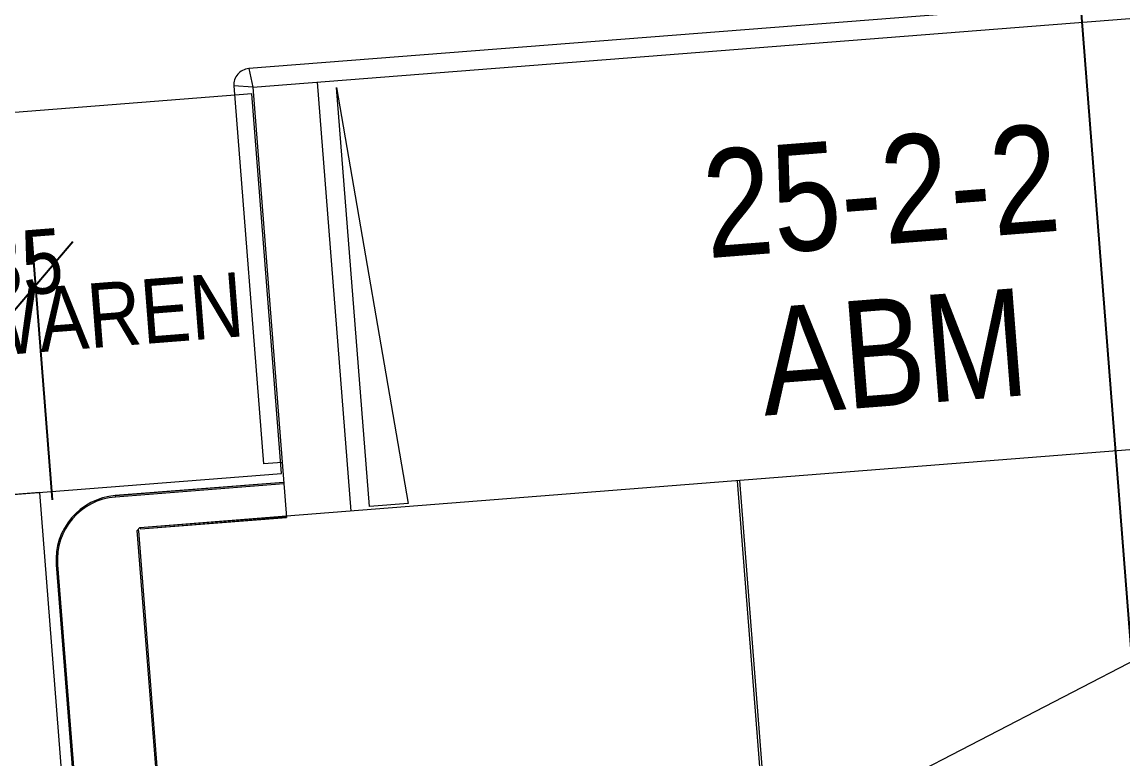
# Model space of a CAD drawing. Header units: millimetres. Extents: x 1954135 to 2038297, y 1349223 to 1397094.
# Drawn here: x 2001489 to 2002513, y 1381969 to 1382654 of the extents above; entities that cross this region are included whole.
import ezdxf

# ---------------------------------------------------------------- set-up
doc = ezdxf.new("R2010")
doc.units = ezdxf.units.MM
doc.header["$MEASUREMENT"] = 0
doc.layers.get('Defpoints').update_dxf_attribs({"lineweight": 0})
for name, color, linetype, lineweight in [('01_Grundriss (Construction)', 7, 'Continuous', 0), ('10_Einrichtung', 7, 'Continuous', 0), ('10_Einrichtung (Construction)', 7, 'Continuous', 0), ('13_Ladenbau', 94, 'Continuous', 0)]:
    doc.layers.add(name, color=color, linetype=linetype, lineweight=lineweight)
doc.layers.add('02_Unterzug', color=253, linetype='Continuous', lineweight=0, transparency=0.4)
doc.styles.add('Rossmann', font='ARIALN.TTF', dxfattribs={"height": 100})
doc.styles.add('Style-Arial Narrow', font='ARIALN.TTF')
doc.dimstyles.new('Rossmann', dxfattribs={"dimtxt": 100, "dimasz": 75, "dimexe": 50, "dimexo": 0.0625, "dimgap": 50, "dimtad": 1, "dimdec": 3, "dimlfac": 0.001, "dimzin": 3, "dimtxsty": 'Rossmann', "dimcen": 0, "dimadec": 3, "dimazin": 0, "dimtfac": 1, "dimtdec": 0, "dimtofl": 0, "dimtmove": 0, "dimatfit": 1, "dimfxl": 200, "dimfxlon": 1, "dimfrac": 2, "dimtolj": 1, "dimtzin": 3, "dimarcsym": 0})

# ---------------------------------------------------------------- blocks, each defined once
blk = doc.blocks.new('_Oblique-1')
at = {"color": 0, "linetype": 'ByBlock', "lineweight": -2}
blk.add_line((0.5, 0.5), (-0.5, -0.5), dxfattribs=at)
blk = doc.blocks.new('*D1472')
at = {"layer": '13_Ladenbau', "color": 0, "linetype": 'ByBlock', "lineweight": -2, "transparency": 16777216}
for p, q in [((2001517.8, 1382210.2), (2001498.3, 1382459.5)), ((1998907.3, 1382407.1), (1998926.8, 1382157.9))]:
    blk.add_line(p, q, dxfattribs=at)
at = {"layer": '13_Ladenbau', "color": 94, "linetype": 'Continuous', "lineweight": -2, "transparency": 16777216}
blk.add_line((2001427.4, 1382403.8), (1998997.7, 1382213.6), dxfattribs=at)
at = {"layer": 'Defpoints', "color": 0, "linetype": 'Continuous', "lineweight": 0, "transparency": 16777216}
for p in [(1998871.9, 1382859.8), (1998922.9, 1382207.7), (2001549.6, 1381804)]:
    blk.add_point(p, dxfattribs=at)
at = {"layer": '13_Ladenbau', "color": 94, "linetype": 'Continuous', "lineweight": -2, "transparency": 16777216, "xscale": 75, "yscale": 75, "zscale": 75}
for p, rotation in [((2001502.2, 1382409.6), 4.475374000659015), ((1998922.9, 1382207.7), 184.475374000659)]:
    blk.add_blockref('_Oblique-1', p, dxfattribs=dict(at, rotation=rotation))
at = {"layer": '13_Ladenbau', "color": 0, "linetype": 'Continuous', "lineweight": 0, "transparency": 16777216, "insert": (2000204, 1382418.4), "char_height": 100, "attachment_point": 5, "rotation": 4.4754, "style": 'Style-Arial Narrow'}
blk.add_mtext('\\A1;2,587', dxfattribs=at)
blk = doc.blocks.new('*D1501')
at = {"layer": '13_Ladenbau', "color": 0, "linetype": 'ByBlock', "lineweight": -2, "transparency": 16777216}
for p, q in [((2002387.9, 1382796.6), (2002513.9, 1382806.4)), ((2002809.5, 1375826), (2003058.7, 1375845.5))]:
    blk.add_line(p, q, dxfattribs=at)
at = {"layer": '13_Ladenbau', "color": 94, "linetype": 'Continuous', "lineweight": -2, "transparency": 16777216}
blk.add_line((2003003, 1375916.4), (2002469.9, 1382727.7), dxfattribs=at)
at = {"layer": 'Defpoints', "color": 0, "linetype": 'Continuous', "lineweight": 0, "transparency": 16777216}
for p in [(2002387.8, 1382796.6), (2002464, 1382802.5), (2002428.5, 1375796.2)]:
    blk.add_point(p, dxfattribs=at)
at = {"layer": '13_Ladenbau', "color": 94, "linetype": 'Continuous', "lineweight": -2, "transparency": 16777216, "xscale": 75, "yscale": 75, "zscale": 75}
for p, rotation in [((2002464, 1382802.5), 94.47537400065903), ((2003008.9, 1375841.6), 274.475374000659)]:
    blk.add_blockref('_Oblique-1', p, dxfattribs=dict(at, rotation=rotation))
at = {"layer": '13_Ladenbau', "color": 0, "linetype": 'Continuous', "lineweight": 0, "transparency": 16777216, "insert": (2002626.7, 1379313.5), "char_height": 100, "attachment_point": 5, "rotation": 94.4754, "style": 'Style-Arial Narrow'}
blk.add_mtext('\\A1;6,982', dxfattribs=at)
blk = doc.blocks.new('ABM Lübeck Kompakt lang rechts')
at = {"layer": '10_Einrichtung', "linetype": 'Continuous', "lineweight": 0}
for p, q in [((1527.5, 209.4), (-1527.5, 209.4)), ((-1527.5, 209.4), (-1525, 191.9)), ((-1542.5, 194.4), (-1542.5, -158.1)), ((-1525, 191.9), (-1542.5, 194.4)), ((-1525, 191.9), (1525, 191.9)), ((-1525, 191.9), (-1525, -209.4)), ((-1465, 191.9), (-1465, -208.1)), ((-1525, -158.1), (-1542.5, -158.1))]:
    blk.add_line(p, q, dxfattribs=at)
blk.add_arc((-1527.5, 194.4), 15, 89.9365, 180.1016, dxfattribs=at)
blk = doc.blocks.new('ABM 25')
at = {"layer": '10_Einrichtung (Construction)', "color": 178, "lineweight": 0}
for p, q in [((-361.6, 18.1), (29.2, 18.1)), ((29.2, 18.1), (-361.6, -18.1)), ((-361.6, -18.1), (-361.6, 18.1))]:
    blk.add_line(p, q, dxfattribs=at)
blk = doc.blocks.new('*U1534')
at = {"layer": '10_Einrichtung', "linetype": 'Continuous', "lineweight": 0}
blk.add_blockref('ABM Lübeck Kompakt lang rechts', (0, 0), dxfattribs=at)
at = {"layer": '10_Einrichtung', "color": 178, "lineweight": 0, "rotation": 90}
blk.add_blockref('ABM 25', (-1429.2, 156.3), dxfattribs=at)
at = {"layer": '10_Einrichtung (Construction)', "linetype": 'Continuous', "lineweight": 0, "insert": (-950, -24.7), "char_height": 100, "attachment_point": 5, "line_spacing_factor": 0.9, "style": 'Rossmann'}
blk.add_mtext('\\C256;25-2-2\\PABM', dxfattribs=at)
blk = doc.blocks.new('*U1538')
at = {"layer": '10_Einrichtung', "lineweight": 0, "flags": 128}
blk.add_lwpolyline([(258.3, -177), (258.3, 177), (-358.3, 177), (-358.3, -177)], close=True, dxfattribs=at)
at = {"layer": '10_Einrichtung', "linetype": 'Continuous', "lineweight": 0, "insert": (13.4, 9.6), "char_height": 100, "attachment_point": 5, "line_spacing_factor": 0.54, "style": 'Rossmann'}
blk.add_mtext('\\H0.6x;\\C256;935\\PSÜSSWAREN', dxfattribs=at)
blk = doc.blocks.new('Süß 935')
at = {"layer": '10_Einrichtung (Construction)', "color": 178, "lineweight": 0}
for p, q in [((-18.1, 18.1), (18.1, 18.1)), ((18.1, 18.1), (-18.1, -18.1)), ((-18.1, -18.1), (-18.1, 18.1))]:
    blk.add_line(p, q, dxfattribs=at)
blk = doc.blocks.new('*U1539')
at = {"layer": '10_Einrichtung', "lineweight": 0, "flags": 128}
blk.add_lwpolyline([(145.5, -680.6), (145.5, 680.6), (-245.5, 680.6), (-245.5, -680.6)], close=True, dxfattribs=at)
at = {"layer": '10_Einrichtung', "color": 178, "lineweight": 0, "rotation": 180}
blk.add_blockref('Süß 935', (115.3, -647.2), dxfattribs=at)
at = {"layer": '10_Einrichtung', "linetype": 'Continuous', "lineweight": 0, "insert": (-83.3, 150), "char_height": 100, "attachment_point": 5, "rotation": 90, "line_spacing_factor": 0.9, "style": 'Rossmann'}
blk.add_mtext('\\C256;935\\PSÜSSWAREN', dxfattribs=at)
blk = doc.blocks.new('*U1541')
at = {"layer": '02_Unterzug', "color": 7}
for p, q in [((-1515.6, 749.2), (-1672.6, 749.2)), ((-1672.6, 749.2), (-1672.6, 747.9)), ((-1515.6, 747.9), (-1672.6, 747.9)), ((-1654.7, 715.4), (-1652.1, 718)), ((-1652.1, 717.9), (-1652.2, 717.9)), ((-1652.1, 718), (-1515.2, 718)), ((-1651.7, 716.7), (-1515.5, 716.7)), ((-1515.2, 718), (-1515.2, 718.7)), ((-1094.7, 717.9), (-1094.7, 232.9)), ((-1092.7, 717.9), (-1092.7, 232.9)), ((-1654.7, 10.2), (-1654.7, 715.4)), ((-1653.4, 10.2), (-1653.4, 715.1)), ((-1732.4, 689.5), (-1732.4, -4.1)), ((-1731.1, 689.5), (-1732.4, 689.5)), ((-1731.1, 689.5), (-1731.1, -4.5))]:
    blk.add_line(p, q, dxfattribs=at)
for centre, radius, start, end in [((-1672.6, 689.5), 59.8, 90, 180), ((-1672.6, 689.5), 58.5, 90, 180), ((-1649.1, 718.1), 2.93, 181.9404, 208.4884), ((-1518.1, 718.1), 2.93, 331.5116, 358.0596), ((-1654.8, 712.5), 2.93, 61.5116, 88.0596)]:
    blk.add_arc(centre, radius, start, end, dxfattribs=at)
blk = doc.blocks.new('Lübecker Kompakt 2024 rechts lang')
at = {"layer": '10_Einrichtung', "color": 7}
for p, q in [((-1654.7, 730.7), (-1652.1, 733.3)), ((-1654.7, 25.4), (-1654.7, 730.7)), ((-1653.4, 25.4), (-1653.4, 730.3)), ((-1652.1, 733.2), (-1652.2, 733.2)), ((-1652.1, 733.3), (-1515.2, 733.3)), ((-1651.7, 732), (-1515.5, 732)), ((-1515.2, 733.3), (-1515.2, 734)), ((-1094.7, 733.2), (-1094.7, 248.2)), ((-1092.7, 733.2), (-1092.7, 248.2)), ((-1732.4, 704.7), (-1732.4, 11.1)), ((-1731.1, 704.7), (-1732.4, 704.7)), ((-1731.1, 704.7), (-1731.1, 10.8))]:
    blk.add_line(p, q, dxfattribs=at)
for centre, start, end in [((-1654.8, 727.8), 61.5116, 88.0596), ((-1649.1, 733.4), 181.9404, 208.4884), ((-1518.1, 733.4), 331.5116, 358.0596)]:
    blk.add_arc(centre, 2.93, start, end, dxfattribs=at)
at = {"layer": '10_Einrichtung (Construction)'}
blk.add_line((1534.6, 733.2), (-1515.4, 733.2), dxfattribs=at)
blk = doc.blocks.new('reLüko2024l-A')
at = {"layer": '10_Einrichtung', "color": 7}
for p, q in [((617.9, -362.4), (460.8, -362.4)), ((460.8, -362.4), (460.8, -363.7)), ((617.9, -363.7), (460.8, -363.7))]:
    blk.add_line(p, q, dxfattribs=at)
for radius in [59.8, 58.5]:
    blk.add_arc((460.8, -422.2), radius, 90, 180, dxfattribs=at)
at = {"layer": '02_Unterzug', "color": 7}
blk.add_blockref('*U1541', (2133.4, -1111.7), dxfattribs=at)
at = {"layer": '10_Einrichtung', "linetype": 'Continuous', "lineweight": 0}
for name, p in [('*U1534', (2143, -185.7)), ('*U1539', (245.5, -1034.7))]:
    blk.add_blockref(name, p, dxfattribs=at)
at = {"layer": '10_Einrichtung', "lineweight": 0}
blk.add_blockref('*U1538', (358.3, -177), dxfattribs=at)
at = {"layer": '10_Einrichtung', "linetype": 'Continuous'}
blk.add_blockref('Lübecker Kompakt 2024 rechts lang', (2133.4, -1126.9), dxfattribs=at)

msp = doc.modelspace()

# ---------------------------------------------------------------- linework, layer by layer
at = {"layer": '01_Grundriss (Construction)', "color": 253, "linetype": 'Continuous', "lineweight": 0}
msp.add_line((2010448.2463, 1386160.5564), (1999730.6448, 1380615.8967), dxfattribs=at)

# ---------------------------------------------------------------- block references
at = {"layer": '10_Einrichtung', "color": 5, "linetype": 'Continuous', "lineweight": 13, "rotation": 4.475374000659478}
msp.add_blockref('reLüko2024l-A', (2001088.4459, 1382539.3748), dxfattribs=at)

# ---------------------------------------------------------------- dimensions: what is measured, and where the dimension line sits
at = {"layer": '13_Ladenbau', "color": 94, "linetype": 'Continuous', "lineweight": 0}
for base, p1, p2, angle, picture, middle in [((1998922.8974, 1382207.7345), (2001549.6069, 1381803.961), (1998871.8644, 1382859.7525), 184.475374, '*D1472', (2000203.9593, 1382418.4345)), ((2002464.0277, 1382802.5146), (2002428.5277, 1375796.1933), (2002387.8402, 1382796.5515), 94.475374, '*D1501', (2002626.6801, 1379313.4739))]:
    dim = msp.add_linear_dim(base=base, p1=p1, p2=p2, angle=angle, dimstyle='Rossmann', override={"dimtxsty": 'Style-Arial Narrow', "dimblk": '_Oblique-1', "dimclrd": 94, "dimtdec": 3, "dimfrac": 0}, dxfattribs=at)
    dim.commit()
    dim.dimension.update_dxf_attribs({"geometry": picture, "text_midpoint": middle})

doc.saveas('drawing.dxf')
